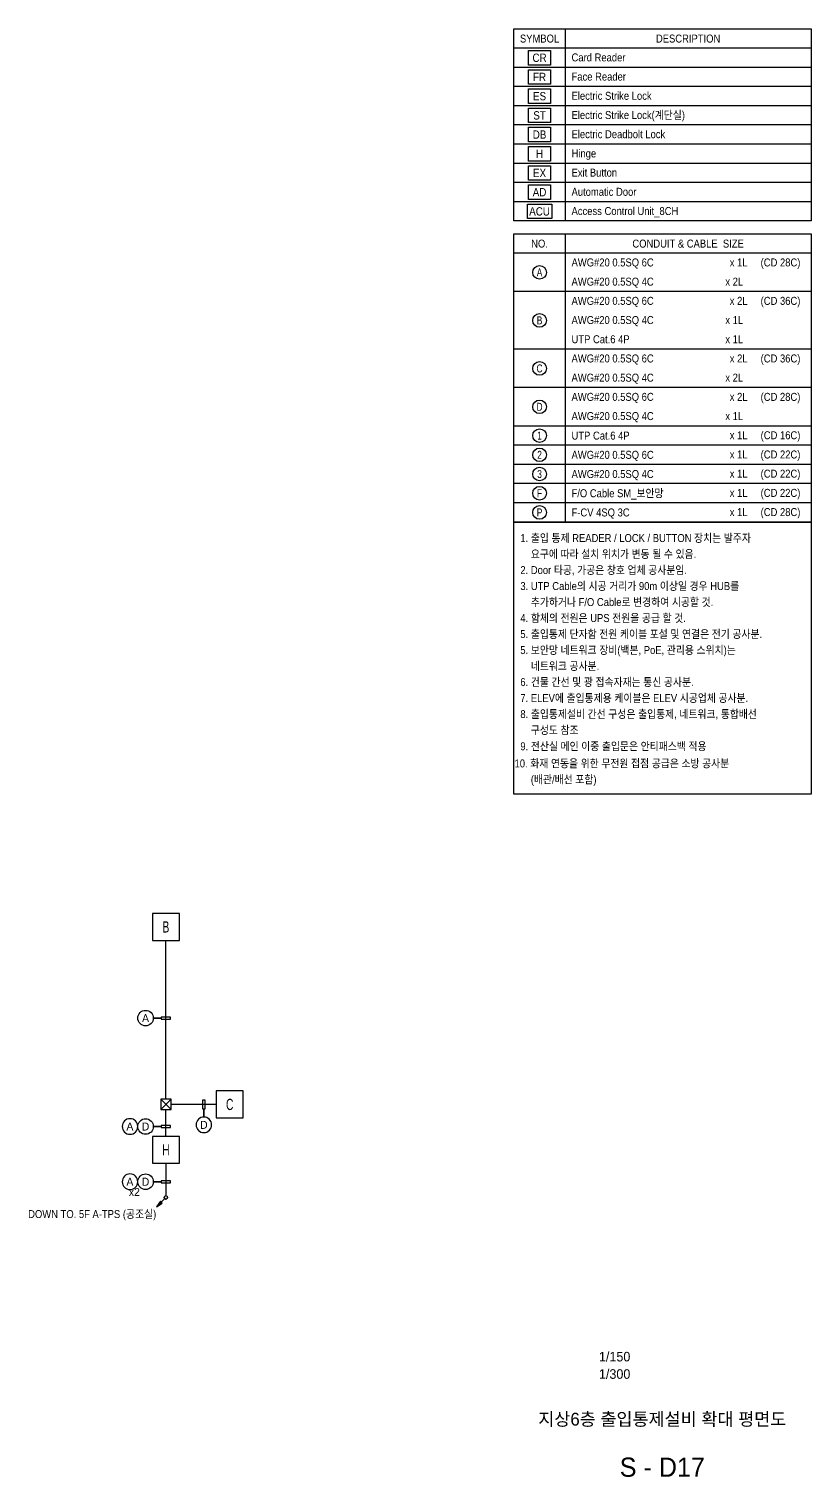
# Model space of a CAD drawing. Header units: millimetres. Extents: x 88230 to 502050, y -351975 to 882900.
# Drawn here: x 339227 to 375900, y 729682 to 797550 of the extents above; entities that cross this region are included whole.
import ezdxf
from ezdxf.enums import TextEntityAlignment as Align

# ---------------------------------------------------------------- set-up
doc = ezdxf.new("R2010")
doc.units = ezdxf.units.MM
doc.header["$LTSCALE"] = 150
for name, color, linetype in [('------16 CCTV', 3, 'Continuous'), ('-----20 General Symbol', 3, 'Continuous'), ('-----29 Cable Schedule', 1, 'Continuous'), ('-----29 Indicator', 1, 'Continuous'), ('-----30 Text', 2, 'Continuous'), ('-----41 Drawing Title', 2, 'Continuous'), ('-----42 Drawing Number', 2, 'Continuous'), ('-----43 Drawing Scale', 3, 'Continuous'), ('4', 4, 'Continuous')]:
    doc.layers.add(name, color=color, linetype=linetype)
doc.styles.add('ELEC', font='')
doc.styles.get('ELEC').set_extended_font_data('Dotum')

# ---------------------------------------------------------------- blocks, each defined once
blk = doc.blocks.new('A$Cb6f7ff96')
at = {"layer": '-----20 General Symbol', "color": 1}
for points in [[(-29521, -10719), (-29521, -12079), (-31600, -12079), (-31600, -10719)], [(-29521, -12519), (-29521, -13879), (-31600, -13879), (-31600, -12519)], [(-29521, -14319), (-29521, -15679), (-31600, -15679), (-31600, -14319)], [(-29521, -16119), (-29521, -17479), (-31600, -17479), (-31600, -16119)], [(-29521, -17919), (-29521, -19279), (-31600, -19279), (-31600, -17919)], [(-29521, -19719), (-29521, -21079), (-31600, -21079), (-31600, -19719)], [(-29521, -21519), (-29521, -22879), (-31600, -22879), (-31600, -21519)], [(-29521, -23319), (-29521, -24679), (-31600, -24679), (-31600, -23319)], [(-29421, -25119), (-29421, -26479), (-31700, -26479), (-31700, -25119)]]:
    blk.add_lwpolyline(points, close=True, dxfattribs=at)
at = {"layer": '-----29 Cable Schedule', "color": 1}
for p, q in [((-28161, -8700), (-28161, -26719)), ((-5100, -12300), (-32961, -12300)), ((-5100, -14100), (-32961, -14100)), ((-5100, -15900), (-32961, -15900)), ((-5100, -17700), (-32961, -17700)), ((-5100, -19500), (-32961, -19500)), ((-5100, -21300), (-32961, -21300)), ((-5100, -21300), (-32961, -21300)), ((-5100, -23100), (-32961, -23100)), ((-5100, -23100), (-32961, -23100)), ((-5100, -24900), (-32961, -24900)), ((-5100, -24900), (-32961, -24900)), ((-28161, -27919), (-28161, -54919)), ((-5100, -33319), (-32961, -33319)), ((-5100, -38719), (-32961, -38719)), ((-5100, -42319), (-32961, -42319)), ((-5100, -45919), (-32961, -45919)), ((-5100, -47719), (-32961, -47719)), ((-5100, -49519), (-32961, -49519)), ((-5100, -51319), (-32961, -51319)), ((-5100, -53119), (-32961, -53119))]:
    blk.add_line(p, q, dxfattribs=at)
at = {"layer": '-----29 Cable Schedule', "color": 3}
for p, q in [((-5100, -10500), (-32961, -10500)), ((-5100, -29719), (-32961, -29719))]:
    blk.add_line(p, q, dxfattribs=at)
for points in [[(-5100, -26700), (-32961, -26700), (-32961, -8700), (-5100, -8700)], [(-5100, -54919), (-32961, -54919), (-32961, -27919), (-5100, -27919)], [(-5100, -80413), (-32961, -80413), (-32961, -54919), (-5100, -54919)]]:
    blk.add_lwpolyline(points, close=True, dxfattribs=at)
at = {"layer": '-----29 Indicator', "color": 1}
for centre in [(-30561, -31519), (-30561, -36019), (-30561, -40519), (-30561, -44119), (-30561, -46819), (-30561, -48619), (-30561, -50419), (-30561, -52219), (-30561, -54019)]:
    blk.add_circle(centre, 637, dxfattribs=at)
at = {"layer": '-----20 General Symbol', "color": 3, "style": 'ELEC', "width": 0.9}
for s, p in [('CR', (-30561, -11399)), ('FR', (-30561, -13199)), ('ES', (-30561, -14999)), ('ST', (-30561, -16799)), ('DB', (-30561, -18599)), ('H', (-30561, -20399)), ('EX', (-30561, -22199)), ('AD', (-30561, -23999)), ('ACU', (-30561, -25799))]:
    blk.add_text(s, height=780, dxfattribs=at).set_placement(p, align=Align.MIDDLE_CENTER)
at = {"layer": '-----30 Text', "color": 2, "style": 'ELEC', "width": 0.9}
for s, p in [('SYMBOL', (-30561, -9600)), ('DESCRIPTION', (-16630, -9600)), ('NO.', (-30561, -28819)), ('CONDUIT & CABLE  SIZE', (-16630, -28819))]:
    blk.add_text(s, height=750, dxfattribs=at).set_placement(p, align=Align.MIDDLE)
for s, p in [('Card Reader', (-27561, -11366)), ('Face Reader', (-27561, -13166)), ('Electric Strike Lock', (-27561, -14966)), ('Electric Strike Lock(계단실)', (-27561, -16766)), ('Electric Deadbolt Lock', (-27561, -18566)), ('Hinge', (-27561, -20366)), ('Exit Button', (-27561, -22166)), ('Automatic Door', (-27561, -23966)), ('Access Control Unit_8CH', (-27561, -25766)), ('AWG#20 0.5SQ 6C', (-27561, -30585)), ('AWG#20 0.5SQ 4C', (-27561, -32385)), ('AWG#20 0.5SQ 6C', (-27561, -34185)), ('AWG#20 0.5SQ 4C', (-27561, -35985)), ('UTP Cat.6 4P', (-27561, -37785)), ('AWG#20 0.5SQ 6C', (-27561, -39585)), ('AWG#20 0.5SQ 4C', (-27561, -41385)), ('AWG#20 0.5SQ 6C', (-27561, -43185)), ('AWG#20 0.5SQ 4C', (-27561, -44985)), ('UTP Cat.6 4P', (-27561, -46819)), ('AWG#20 0.5SQ 6C', (-27561, -48619)), ('AWG#20 0.5SQ 4C', (-27561, -50419)), ('F/O Cable SM_보안망', (-27561, -52219)), ('F-CV 4SQ 3C', (-27561, -54019)), ('1. 출입 통제 READER / LOCK / BUTTON 장치는 발주자', (-32361, -56419)), ('    요구에 따라 설치 위치가 변동 될 수 있음.', (-32361, -57919)), ('2. Door 타공, 가공은 창호 업체 공사분임.', (-32361, -59419)), ('3. UTP Cable의 시공 거리가 90m 이상일 경우 HUB를', (-32361, -60919)), ('    추가하거나 F/O Cable로 변경하여 시공할 것.', (-32361, -62419)), ('4. 함체의 전원은 UPS 전원을 공급 할 것.', (-32361, -63919)), ('5. 출입통제 단자함 전원 케이블 포설 및 연결은 전기 공사분.', (-32361, -65419)), ('5. 보안망 네트워크 장비(백본, PoE, 관리용 스위치)는', (-32361, -66919)), ('    네트워크 공사분.', (-32361, -68419)), ('6. 건물 간선 및 광 접속자재는 통신 공사분.', (-32361, -69919)), ('7. ELEV에 출입통제용 케이블은 ELEV 시공업체 공사분.', (-32361, -71419)), ('8. 출입통제설비 간선 구성은 출입통제, 네트워크, 통합배선', (-32361, -72919)), ('    구성도 참조', (-32361, -74419)), ('9. 전산실 메인 이중 출입문은 안티패스백 적용', (-32361, -75937)), ('10. 화재 연동을 위한 무전원 접점 공급은 소방 공사분', (-32905, -77545)), ('    (배관/배선 포함)', (-32361, -79045))]:
    blk.add_text(s, height=750, dxfattribs=at).set_placement(p, align=Align.MIDDLE_LEFT)
at = {"layer": '-----30 Text', "transparency": 33554687, "style": 'ELEC', "width": 0.8}
for s, p in [('A', (-30561, -31519)), ('B', (-30561, -36019)), ('C', (-30561, -40519)), ('D', (-30561, -44119)), ('1', (-30561, -46819)), ('2', (-30561, -48619)), ('3', (-30561, -50419)), ('F', (-30561, -52219)), ('P', (-30561, -54019))]:
    blk.add_text(s, height=750, dxfattribs=at).set_placement(p, align=Align.MIDDLE_CENTER)
at = {"layer": '-----30 Text', "color": 2, "style": 'ELEC', "width": 0.9}
for s, p in [('x 1L     (CD 28C)', (-6100, -30585)), ('x 2L     ', (-10242, -32385)), ('x 2L     (CD 36C)', (-6100, -34185)), ('x 1L     ', (-10242, -35985)), ('x 1L     ', (-10242, -37785)), ('x 2L     (CD 36C)', (-6100, -39585)), ('x 2L     ', (-10242, -41385)), ('x 2L     (CD 28C)', (-6100, -43185)), ('x 1L     ', (-10242, -44985)), ('x 1L     (CD 16C)', (-6100, -46785)), ('x 1L     (CD 22C)', (-6100, -48585)), ('x 1L     (CD 22C)', (-6100, -50385)), ('x 1L     (CD 22C)', (-6100, -52185)), ('x 1L     (CD 28C)', (-6100, -53985))]:
    blk.add_text(s, height=750, dxfattribs=at).set_placement(p, align=Align.MIDDLE_RIGHT)
blk = doc.blocks.new('O01')
blk.add_hatch(color=256).paths.add_polyline_path([(-149, -218), (-218, -149), (-368, -368)])
blk.add_line((-46, -46), (-184, -184))
blk.add_lwpolyline([(-368, -368), (-149, -218), (-218, -149), (-368, -368)])
blk.add_circle((0, 0), 65)
for p in [(-65, 0), (-65, 0), (0, 65), (0, 65), (65, 0), (65, 0), (0, -65), (0, -65)]:
    blk.add_point(p)
blk = doc.blocks.new('GOK_B')
at = {"layer": '-----20 General Symbol', "color": 1}
blk.add_lwpolyline([(272950, 41850), (274750, 41850), (274750, 43650), (272950, 43650)], close=True, dxfattribs=at)
at = {"layer": '-----20 General Symbol', "color": 3, "style": 'ELEC', "width": 0.7}
blk.add_text('B', height=750, dxfattribs=at).set_placement((273850, 42750), align=Align.MIDDLE_CENTER)
blk = doc.blocks.new('GOK_C')
at = {"layer": '-----20 General Symbol', "color": 1}
blk.add_lwpolyline([(114698, -205929), (115958, -205929), (115958, -204669), (114698, -204669)], close=True, dxfattribs=at)
at = {"layer": '-----20 General Symbol', "color": 3, "style": 'ELEC', "width": 0.7}
blk.add_text('C', height=525, dxfattribs=at).set_placement((115328, -205299), align=Align.MIDDLE_CENTER)
blk = doc.blocks.new('GOK_H')
at = {"layer": '-----20 General Symbol', "color": 1}
blk.add_lwpolyline([(139470, -259730), (140730, -259730), (140730, -258470), (139470, -258470)], close=True, dxfattribs=at)
at = {"layer": '-----20 General Symbol', "color": 3, "style": 'ELEC', "width": 0.7}
blk.add_text('H', height=525, dxfattribs=at).set_placement((140100, -259100), align=Align.MIDDLE_CENTER)
blk = doc.blocks.new('BOX2')
for p, q in [((200, 200), (-200, -200)), ((-200, 200), (200, -200))]:
    blk.add_line(p, q)
blk.add_lwpolyline([(-200, 200), (200, 200), (200, -200), (-200, -200)], close=True)

msp = doc.modelspace()

# ---------------------------------------------------------------- linework, layer by layer
at = {"layer": '-----29 Indicator', "color": 1}
for points in [[(345059, 751191), (345432, 751191), (345432, 751139), (345868, 751139), (345868, 751242), (345432, 751242), (345432, 751165), (345432, 751191), (345059, 751191, -0.414214), (344694, 750826, -0.414214), (344330, 751191, -0.414214), (344694, 751555, -0.414214), (345059, 751191, -0.151042)], [(347429, 746554), (347429, 746927), (347377, 746927), (347377, 747363), (347480, 747363), (347480, 746927), (347403, 746927), (347429, 746927), (347429, 746554, 0.414214), (347064, 746189, 0.414214), (347429, 745825, 0.414214), (347793, 746189, 0.414214), (347429, 746554, 0.151042)], [(345059, 746111), (345432, 746111), (345432, 746059), (345868, 746059), (345868, 746162), (345432, 746162), (345432, 746085), (345432, 746111), (345059, 746111, -0.414214), (344694, 745746, -0.414214), (344330, 746111, -0.414214), (344694, 746475, -0.414214), (345059, 746111, -0.151042)], [(345059, 743521), (345432, 743521), (345432, 743469), (345868, 743469), (345868, 743572), (345432, 743572), (345432, 743495), (345432, 743521), (345059, 743521, -0.414214), (344694, 743156, -0.414214), (344330, 743521, -0.414214), (344694, 743885, -0.414214), (345059, 743521, -0.151042)]]:
    msp.add_lwpolyline(points, format="xyb", dxfattribs=at)
for centre, start, end in [((343965, 746111), 90, 180), ((343965, 746111), 180, 270), ((343965, 746111), 0, 90), ((343965, 746111), 270, 0), ((343965, 743521), 90, 180), ((343965, 743521), 0, 90), ((343965, 743521), 180, 270), ((343965, 743521), 270, 0)]:
    msp.add_arc(centre, 365, start, end, dxfattribs=at)
at = {"layer": '4'}
for p, q in [((345650, 747385), (345650, 754835)), ((345650, 745645), (345650, 746905)), ((348010, 747145), (345890, 747145)), ((345650, 744385), (345650, 742865)), ((345650, 744385), (345650, 742865))]:
    msp.add_line(p, q, dxfattribs=at)

# ---------------------------------------------------------------- block references
at = {"layer": '------16 CCTV', "extrusion": (0, 0, -1), "xscale": 1.2, "yscale": 1.2, "zscale": -1.2}
msp.add_blockref('BOX2', (-345650, 747145), dxfattribs=at)
at = {"layer": '-----20 General Symbol'}
for name, p, xscale, yscale, zscale in [('GOK_B', (153955, 725540), 0.6999999999970896, 0.6999999999970896, 0.6999999999970896), ('O01', (345650, 742787), 1.199999999953434, 1.199999999953434, 1.199999999953434), ('O01', (345650, 742787), 1.199999999953434, 1.199999999953434, 1.199999999953434)]:
    msp.add_blockref(name, p, dxfattribs=dict(at, xscale=xscale, yscale=yscale, zscale=zscale))
for name, p in [('GOK_C', (233312, 952444)), ('GOK_H', (205550, 1004115))]:
    msp.add_blockref(name, p, dxfattribs=at)
at = {"layer": '-----29 Cable Schedule', "xscale": 0.5, "yscale": 0.5, "zscale": 0.5}
msp.add_blockref('A$Cb6f7ff96', (378450, 801900), dxfattribs=at)

# ---------------------------------------------------------------- texts
at = {"layer": '-----30 Text', "style": 'ELEC'}
for s, p in [('A', (344694, 751191)), ('A', (343960, 746111)), ('D', (344694, 746111)), ('D', (347429, 746189)), ('A', (343960, 743521)), ('D', (344694, 743521))]:
    msp.add_text(s, height=375, dxfattribs=at).set_placement(p, align=Align.MIDDLE)
msp.add_text('x2', height=375, dxfattribs=at).set_placement((343910, 742853))
at = {"layer": '-----41 Drawing Title', "style": 'ELEC'}
msp.add_text('지상6층 출입통제설비 확대 평면도', height=600, dxfattribs=at).set_placement((368925, 732395), align=Align.MIDDLE_CENTER)
at = {"layer": '-----42 Drawing Number', "style": 'ELEC'}
msp.add_text('S - D17', height=900, dxfattribs=at).set_placement((368925, 730145), align=Align.MIDDLE_CENTER)
at = {"layer": '-----43 Drawing Scale', "style": 'ELEC'}
for s, p in [('1/150', (366690, 735325)), ('1/300', (366690, 734510))]:
    msp.add_text(s, height=450, dxfattribs=at).set_placement(p, align=Align.MIDDLE_CENTER)
at = {"style": 'ELEC', "width": 0.9}
msp.add_text('DOWN TO. 5F A-TPS (공조실)', height=375, dxfattribs=at).set_placement((342193, 741981), align=Align.MIDDLE)

doc.saveas('drawing.dxf')
